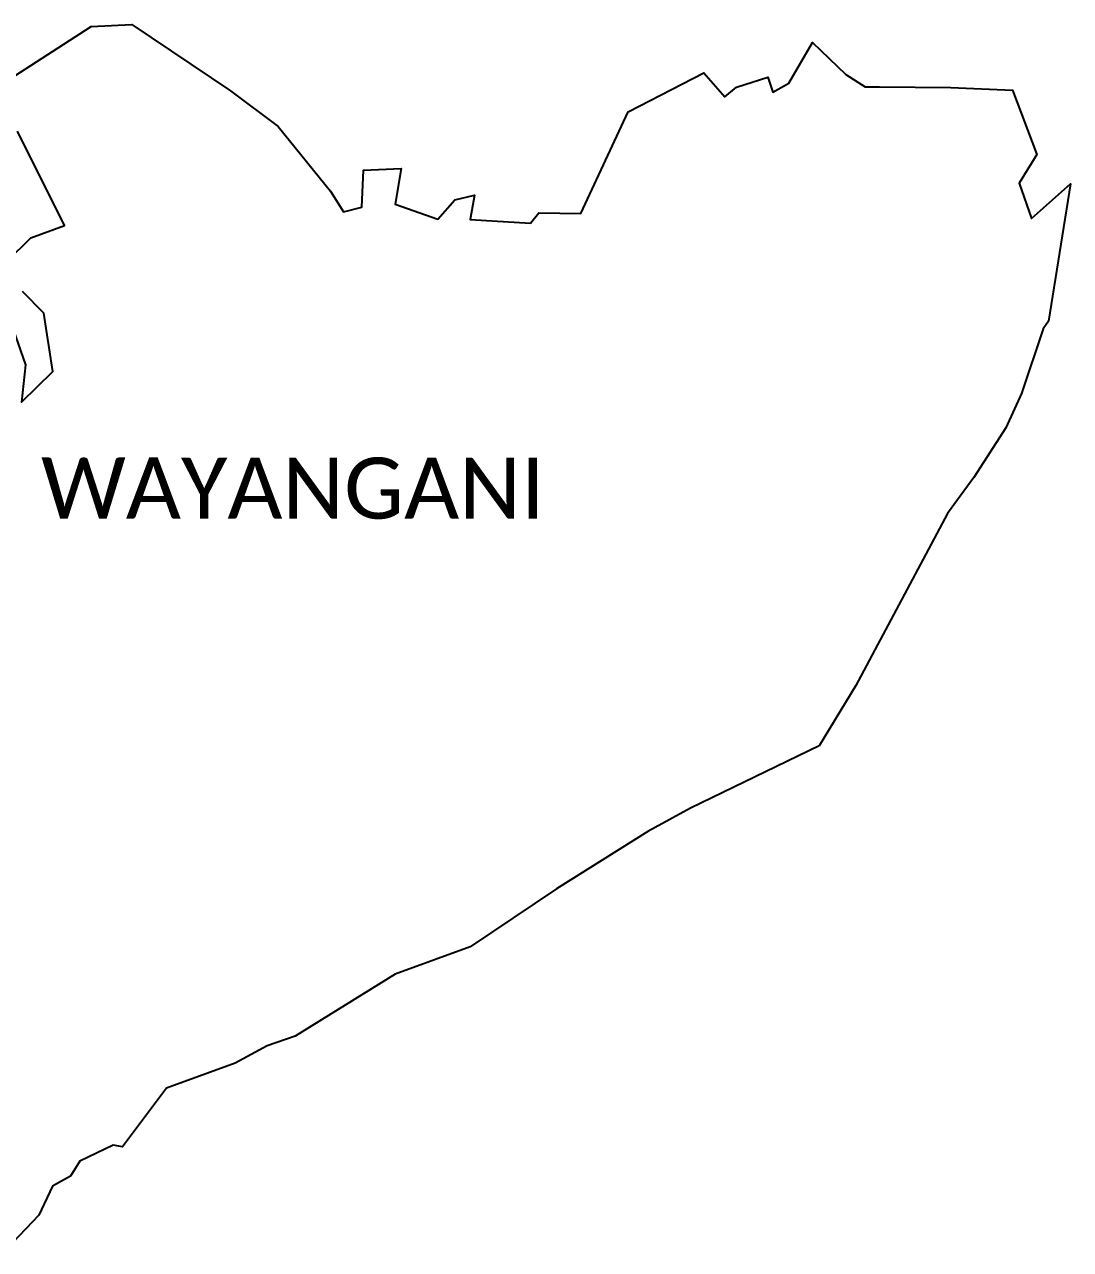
# Model space of a CAD drawing. Header units: metres. Extents: x 349829 to 353852, y 1754815 to 1757932.
# Drawn here: x 351393 to 353852, y 1755053 to 1757932 of the extents above; entities that cross this region are included whole.
import ezdxf

# ---------------------------------------------------------------- set-up
doc = ezdxf.new("R2010")
doc.units = ezdxf.units.M
doc.layers.add('village', color=3, linetype='Continuous')
doc.layers.add('VILLAGE NAME', color=250, linetype='Continuous')

msp = doc.modelspace()

# ---------------------------------------------------------------- linework, layer by layer
at = {"layer": 'village', "color": 3, "true_color": 0x00ff00}
for points in [[(351356.5, 1757803.2, 0), (351549.5, 1757928.1, 0), (351645, 1757932.5, 0), (351877.4, 1757776.6, 0), (351989.3, 1757692.7, 0), (352111.8, 1757540.8, 0), (352142.5, 1757491.9, 0), (352185.6, 1757503.3, 0), (352189.9, 1757589.7, 0), (352277.9, 1757593.8, 0), (352264.1, 1757510.3, 0), (352364.5, 1757474.9, 0), (352404.2, 1757520.6, 0), (352451, 1757531.1, 0), (352440.7, 1757474.3, 0), (352582.5, 1757465.5, 0), (352601.9, 1757490, 0), (352700.5, 1757487.9, 0), (352812.1, 1757727.2, 0), (352989.4, 1757818.6, 0), (353038.8, 1757762.3, 0), (353066.4, 1757785.2, 0), (353140.1, 1757808.7, 0), (353152, 1757773.1, 0), (353189.8, 1757794.4, 0), (353245.4, 1757890.2, 0), (353323.7, 1757815.3, 0), (353368.8, 1757785.7, 0), (353402.8, 1757785.8, 0), (353570.1, 1757784.6, 0), (353714.9, 1757778.4, 0), (353772.3, 1757626.7, 0), (353730.9, 1757559.5, 0), (353759.8, 1757476.3, 0), (353851.6, 1757558, 0), (353800, 1757235.2, 0), (353787.4, 1757217.4, 0), (353736.7, 1757065.1, 0), (353699.4, 1756984.8, 0), (353624.4, 1756867.7, 0), (353562.7, 1756783, 0), (353347.2, 1756378.4, 0), (353260.5, 1756236.9, 0), (352958.4, 1756090.4, 0), (352857.8, 1756035.5, 0), (352643.7, 1755900.5, 0), (352440.2, 1755764.2, 0), (352264.3, 1755700.6, 0), (352029.2, 1755554.7, 0), (351963.2, 1755532.1, 0), (351888.1, 1755491.2, 0), (351727, 1755432.4, 0), (351623.6, 1755294.1, 0), (351601.3, 1755298.7, 0), (351522.6, 1755261.1, 0), (351501, 1755225.4, 0), (351458.7, 1755201.6, 0), (351426.7, 1755133.7, 0), (351349.9, 1755053.1, 0)], [(351353, 1757376.9, 0), (351407.6, 1757431.3, 0), (351487.2, 1757460.1, 0), (351376.7, 1757682.1, 0)], [(351336.7, 1757301.3, 0), (351395.3, 1757132.5, 0), (351385.8, 1757044.7, 0), (351459.1, 1757117, 0), (351438.7, 1757253.9, 0), (351388.1, 1757305.2, 0)]]:
    msp.add_polyline3d(points, dxfattribs=at)

# ---------------------------------------------------------------- texts
at = {"layer": 'VILLAGE NAME', "insert": (351431.8, 1756914.8), "char_height": 143.7, "attachment_point": 1, "rotation": 359.9793}
msp.add_mtext_dynamic_manual_height_columns('{\\fCalibri|b0|i0|c0|p34;WAYANGANI}', width=1418, gutter_width=718.5, heights=[0], dxfattribs=at)
msp.add_mtext_dynamic_manual_height_columns('{\\fCalibri|b0|i0|c0|p34;WAYANGANI}', width=1418, gutter_width=718.5, heights=[0], dxfattribs=at)

doc.saveas('drawing.dxf')
